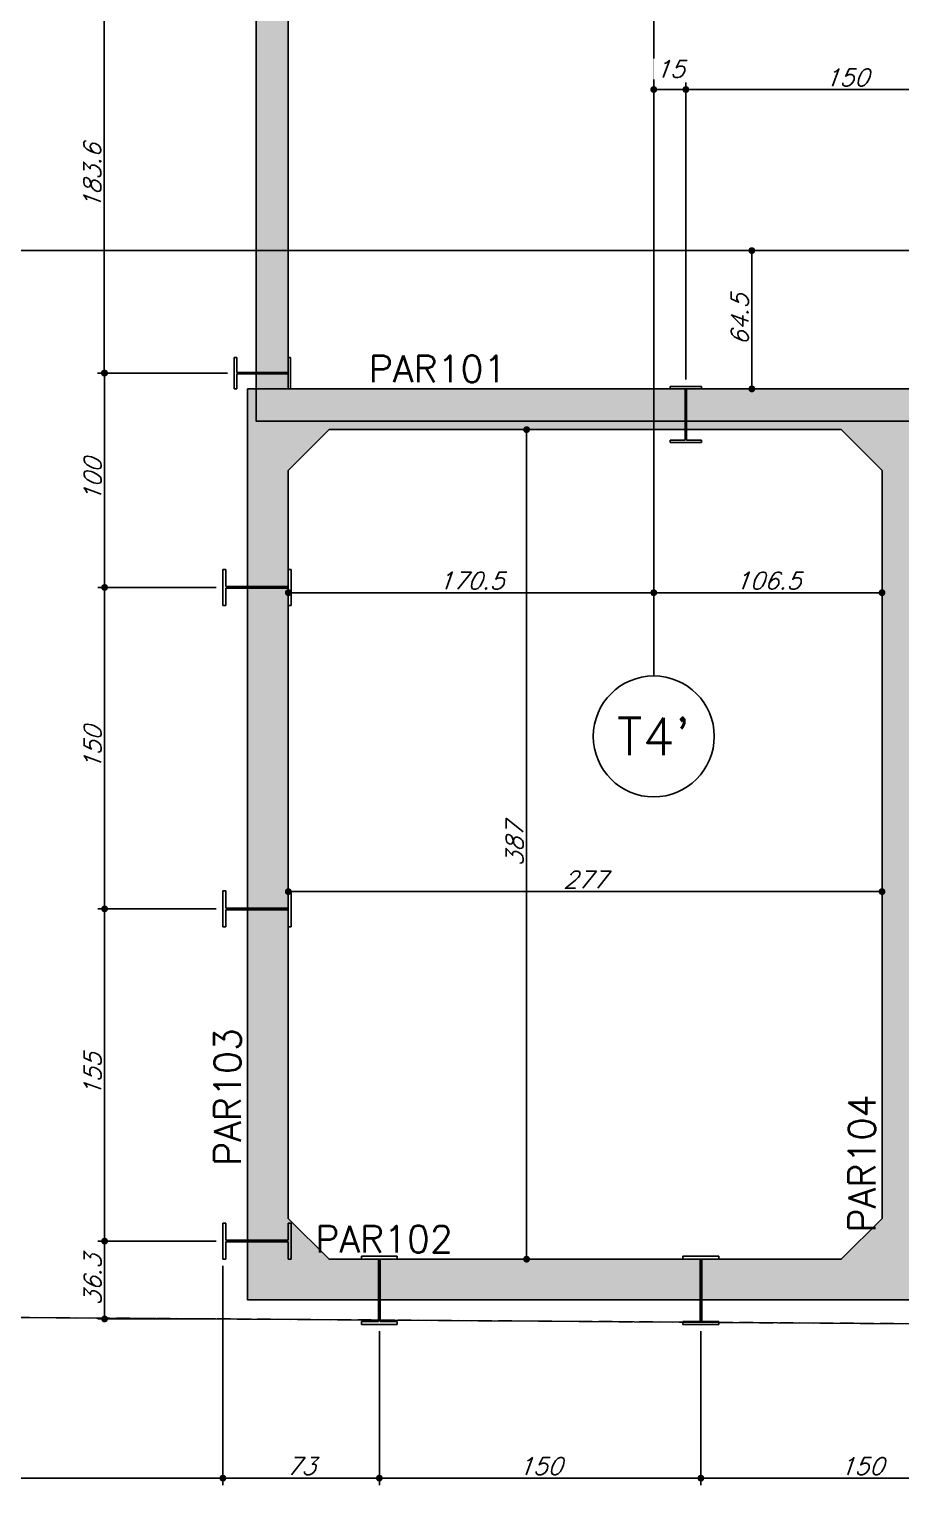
# Model space of a CAD drawing. Header units: millimetres. Extents: x -4281 to 5364, y -2128 to 2372.
# Drawn here: x 640 to 1046, y -1462 to -782 of the extents above; entities that cross this region are included whole.
import ezdxf
from ezdxf.enums import TextEntityAlignment as Align

# ---------------------------------------------------------------- set-up
doc = ezdxf.new("R2010")
doc.units = ezdxf.units.MM
doc.header["$LTSCALE"] = 50
for name, pattern in [('CONTINUO', [0, 0]), ('DASHED', [0.75, 0.5, -0.25]), ('EIXO', [6.8, 6, -0.4, 0, -0.4])]:
    doc.linetypes.add(name, pattern=pattern)
doc.layers.add('A-DETL-MBND', color=5, linetype='Continuous', lineweight=9)
for name, color, linetype in [('F-COTAS', 106, 'Continuous'), ('F-COTAS_PM', 106, 'Continuous'), ('F-DIVISA', 6, 'Continuous'), ('F-EIXO', 12, 'EIXO'), ('F-PILARES-HACH', 174, 'Continuous'), ('F-PM_EST', 1, 'Continuous'), ('F-SOLIDO-EST', 252, 'Continuous'), ('F-SOLIDO-VIGAS', 252, 'Continuous'), ('F-TEXTO', 6, 'Continuous'), ('F-VIGAS', 3, 'Continuous'), ('F-VIGAS-NOME', 4, 'Continuous'), ('TG', 7, 'CONTINUO')]:
    doc.layers.add(name, color=color, linetype=linetype)
doc.styles.add('CP-TEXT-INCL', font='romans.shx', dxfattribs={"oblique": 20})
doc.styles.add('ROMANS', font='romans.shx')
doc.dimstyles.new('CP-COTAS-50', dxfattribs={"dimscale": 0.64, "dimtxt": 12.5, "dimasz": 5, "dimexe": 5, "dimexo": 5, "dimgap": 2.5, "dimtad": 1, "dimdec": 1, "dimdsep": 46, "dimtxsty": 'CP-TEXT-INCL', "dimblk1": 'DOT', "dimblk2": 'DOT', "dimsah": 1, "dimcen": 9, "dimclrd": 256, "dimclre": 256, "dimclrt": 256, "dimadec": 0, "dimazin": 0, "dimtfac": 1, "dimtdec": 1, "dimtmove": 2, "dimatfit": 3, "dimldrblk": 'DOT', "dimfxl": 0, "dimtolj": 1, "dimarcsym": 0})

# ---------------------------------------------------------------- blocks, each defined once
blk = doc.blocks.new('*U5')
at = {"layer": 'F-EIXO'}
blk.add_line((0, 0), (7197, 0), dxfattribs=at)
at = {"layer": 'F-TEXTO', "style": 'ROMANS'}
blk.add_attdef('EIXO', text='', height=17.5, dxfattribs=at).set_placement((-28.2072, 0), align=Align.MIDDLE_CENTER)
blk = doc.blocks.new('*U10')
at = {"layer": 'F-EIXO'}
blk.add_line((0, 0), (0, -2925), dxfattribs=at)
at = {"layer": 'F-TEXTO', "style": 'ROMANS'}
blk.add_attdef('EIXO', text='', height=17.5, rotation=360, dxfattribs=at).set_placement((0, 28.2072), align=Align.MIDDLE_CENTER)
blk = doc.blocks.new('A$C738E28E5')
at = {"layer": 'F-SOLIDO-EST'}
h = blk.add_hatch(color=256, dxfattribs=at)
h.dxf.hatch_style = 1
h.paths.add_polyline_path([(1781.58, -934.5), (3264.5, -934.5), (3264.5, -275.5), (3249.5, -275.5), (3249.5, -919.5), (1780.63, -919.5), (1544.38, -949.5), (760.5, -949.5), (760.5, -479.5), (645.5, -479.5), (645.5, -498.5), (745.5, -498.5), (745.5, -964.5), (1545.33, -964.5)])
blk = doc.blocks.new('A$C3CB31523')
at = {"layer": 'F-VIGAS'}
for points in [[(645.5, 4501.5), (745.5, 4501.5), (745.5, 4035.5), (1545.33, 4035.5), (1781.58, 4065.5), (3264.5, 4065.5), (3264.5, 4724.5)], [(3249.5, 4724.5), (3249.5, 4080.5), (1780.63, 4080.5), (1544.38, 4050.5), (760.5, 4050.5), (760.5, 4520.5), (645.5, 4520.5)]]:
    blk.add_lwpolyline(points, dxfattribs=at)
at = {"layer": 'F-SOLIDO-EST'}
blk.add_blockref('A$C738E28E5', (0, 5000), dxfattribs=at)
blk = doc.blocks.new('A$C2BEE19DA')
at = {"layer": 'F-SOLIDO-VIGAS', "linetype": 'Continuous'}
h = blk.add_hatch(color=256, dxfattribs=at)
h.dxf.hatch_style = 1
h.paths.add_polyline_path([(1246, -1336.5), (1227, -1355.5), (1075.5, -1355.5), (1056.5, -1336.5), (1056.5, -987.5), (1075.5, -968.5), (1227, -968.5), (1246, -987.5), (1246, -1374.5), (1265, -1374.5), (1265, -949.5), (1246, -949.5), (1056.5, -949.5), (1037.5, -949.5), (760.5, -949.5), (741.5, -949.5), (741.5, -1374.5), (760.5, -1374.5), (760.5, -987.5), (779.5, -968.5), (1018.5, -968.5), (1037.5, -987.5), (1037.5, -1336.5), (1018.5, -1355.5), (779.5, -1355.5), (760.5, -1336.5), (760.5, -1374.5), (1047, -1374.5), (1246, -1374.5)])
at = {"layer": 'F-VIGAS'}
for points in [[(1037.5, -949.5), (741.5, -949.5), (741.5, -1374.5), (1047, -1374.5)], [(1047, -949.5), (785.5, -949.5)], [(1056.5, -949.5), (1037.5, -949.5)], [(1225, -949.5), (1047, -949.5)], [(1047, -1374.5), (1265, -1374.5), (1265, -949.5), (1056.5, -949.5)], [(741.5, -968.5), (741.5, -1324.5)], [(785.5, -968.5), (1018.5, -968.5)], [(1075.5, -968.5), (1225, -968.5)], [(1265, -1324.5), (1265, -968.5)], [(760.5, -1324.5), (760.5, -987.5)], [(1037.5, -987.5), (1037.5, -1336.5)], [(1056.5, -1336.5), (1056.5, -987.5)], [(1018.5, -1355.5), (779.5, -1355.5)], [(1227, -1355.5), (1075.5, -1355.5)], [(760.5, -1374.5), (1047, -1374.5)], [(1047, -1374.5), (1246, -1374.5)]]:
    blk.add_lwpolyline(points, dxfattribs=at)
for points in [[(760.5, -1336.5), (760.5, -987.5), (779.5, -968.5), (1018.5, -968.5), (1037.5, -987.5), (1037.5, -1336.5), (1018.5, -1355.5), (779.5, -1355.5)], [(1246, -1336.5), (1227, -1355.5), (1075.5, -1355.5), (1056.5, -1336.5), (1056.5, -987.5), (1075.5, -968.5), (1227, -968.5), (1246, -987.5)]]:
    blk.add_lwpolyline(points, close=True, dxfattribs=at)
at = {"layer": 'F-VIGAS-NOME', "linetype": 'Continuous', "style": 'ROMANS'}
for s, p in [('PAR101', (798, -946.375)), ('PAR102', (773, -1352.375))]:
    blk.add_text(s, height=12.5, dxfattribs=at).set_placement(p)
for s, p in [('PAR103', (738.375, -1312)), ('PAR105', (1242.875, -1312)), ('PAR104', (1034.375, -1343))]:
    blk.add_text(s, height=12.5, rotation=90, dxfattribs=at).set_placement(p)
blk = doc.blocks.new('_DOT')
at = {"color": 0, "linetype": 'ByBlock'}
blk.add_line((-0.5, 0), (-1, 0), dxfattribs=at)
at = {"color": 0, "linetype": 'ByBlock', "const_width": 0.5}
blk.add_lwpolyline([(-0.25, 0, 1), (0.25, 0, 1)], format="xyb", close=True, dxfattribs=at)
blk = doc.blocks.new('*D250')
at = {"layer": 'DEFPOINTS', "color": 0, "transparency": 16777216}
for p in [(0, -885), (3166.94, -885), (3175.19, -919.5)]:
    blk.add_point(p, dxfattribs=at)
at = {"layer": 'F-COTAS', "lineweight": -2, "transparency": 16777216}
for p, q in [((3.2, -885), (3170.14, -885)), ((3166.94, -916.3), (3166.94, -888.2)), ((3171.99, -919.5), (3163.74, -919.5))]:
    blk.add_line(p, q, dxfattribs=at)
at = {"layer": 'F-COTAS', "lineweight": -2, "transparency": 16777216, "xscale": 3.2, "yscale": 3.2, "zscale": 3.2}
for p, rotation in [((3166.94, -885), 90), ((3166.94, -919.5), 270)]:
    blk.add_blockref('_DOT', p, dxfattribs=dict(at, rotation=rotation))
at = {"layer": 'F-COTAS', "transparency": 16777216, "insert": (3161.34, -902.25), "char_height": 8, "attachment_point": 5, "rotation": 90, "style": 'CP-TEXT-INCL'}
blk.add_mtext('\\A1;34.5', dxfattribs=at)
blk = doc.blocks.new('*D252')
at = {"layer": 'DEFPOINTS', "color": 0, "transparency": 16777216}
for p in [(0, -885), (1528.06, -885), (1544.38, -949.5)]:
    blk.add_point(p, dxfattribs=at)
at = {"layer": 'F-COTAS', "lineweight": -2, "transparency": 16777216}
for p, q in [((3.2, -885), (1531.26, -885)), ((1528.06, -946.3), (1528.06, -888.2)), ((1541.18, -949.5), (1524.86, -949.5))]:
    blk.add_line(p, q, dxfattribs=at)
at = {"layer": 'F-COTAS', "lineweight": -2, "transparency": 16777216, "xscale": 3.2, "yscale": 3.2, "zscale": 3.2}
for p, rotation in [((1528.06, -885), 90), ((1528.06, -949.5), 270)]:
    blk.add_blockref('_DOT', p, dxfattribs=dict(at, rotation=rotation))
at = {"layer": 'F-COTAS', "transparency": 16777216, "insert": (1522.46, -917.25), "char_height": 8, "attachment_point": 5, "rotation": 90, "style": 'CP-TEXT-INCL'}
blk.add_mtext('\\A1;64.5', dxfattribs=at)
blk = doc.blocks.new('*D255')
at = {"layer": 'DEFPOINTS', "color": 0, "transparency": 16777216}
for p in [(977.34, -885), (976.75, -949.5), (977.34, -949.5)]:
    blk.add_point(p, dxfattribs=at)
at = {"layer": 'F-COTAS', "lineweight": -2, "transparency": 16777216}
for p, q in [((974.14, -885), (973.55, -885)), ((976.75, -888.2), (976.75, -946.3)), ((974.14, -949.5), (973.55, -949.5))]:
    blk.add_line(p, q, dxfattribs=at)
at = {"layer": 'F-COTAS', "lineweight": -2, "transparency": 16777216, "xscale": 3.2, "yscale": 3.2, "zscale": 3.2}
for p, rotation in [((976.75, -885), 90), ((976.75, -949.5), 270)]:
    blk.add_blockref('_DOT', p, dxfattribs=dict(at, rotation=rotation))
at = {"layer": 'F-COTAS', "transparency": 16777216, "insert": (971.15, -917.25), "char_height": 8, "attachment_point": 5, "rotation": 90, "style": 'CP-TEXT-INCL'}
blk.add_mtext('\\A1;64.5', dxfattribs=at)
blk = doc.blocks.new('*D278')
at = {"layer": 'DEFPOINTS', "color": 0, "transparency": 16777216}
for p in [(760.5, -1044.58), (760.5, -1083.64), (931, -1083.64)]:
    blk.add_point(p, dxfattribs=at)
at = {"layer": 'F-COTAS', "lineweight": -2, "transparency": 16777216}
for p, q in [((760.5, -1080.44), (760.5, -1041.38)), ((927.8, -1044.58), (763.7, -1044.58)), ((931, -1080.44), (931, -1041.38))]:
    blk.add_line(p, q, dxfattribs=at)
at = {"layer": 'F-COTAS', "lineweight": -2, "transparency": 16777216, "xscale": 3.2, "yscale": 3.2, "zscale": 3.2, "rotation": 180}
blk.add_blockref('_DOT', (760.5, -1044.58), dxfattribs=at)
at = {"layer": 'F-COTAS', "lineweight": -2, "transparency": 16777216, "xscale": 3.2, "yscale": 3.2, "zscale": 3.2}
blk.add_blockref('_DOT', (931, -1044.58), dxfattribs=at)
at = {"layer": 'F-COTAS', "transparency": 16777216, "insert": (845.75, -1038.98), "char_height": 8, "attachment_point": 5, "style": 'CP-TEXT-INCL'}
blk.add_mtext('\\A1;170.5', dxfattribs=at)
blk = doc.blocks.new('*D279')
at = {"layer": 'DEFPOINTS', "color": 0, "transparency": 16777216}
for p in [(1037.5, -1044.58), (931, -1079.64), (1037.5, -1079.64)]:
    blk.add_point(p, dxfattribs=at)
at = {"layer": 'F-COTAS', "lineweight": -2, "transparency": 16777216}
for p, q in [((931, -1076.44), (931, -1041.38)), ((934.2, -1044.58), (1034.3, -1044.58)), ((1037.5, -1076.44), (1037.5, -1041.38))]:
    blk.add_line(p, q, dxfattribs=at)
at = {"layer": 'F-COTAS', "lineweight": -2, "transparency": 16777216, "xscale": 3.2, "yscale": 3.2, "zscale": 3.2, "rotation": 180}
blk.add_blockref('_DOT', (931, -1044.58), dxfattribs=at)
at = {"layer": 'F-COTAS', "lineweight": -2, "transparency": 16777216, "xscale": 3.2, "yscale": 3.2, "zscale": 3.2}
blk.add_blockref('_DOT', (1037.5, -1044.58), dxfattribs=at)
at = {"layer": 'F-COTAS', "transparency": 16777216, "insert": (984.25, -1038.98), "char_height": 8, "attachment_point": 5, "style": 'CP-TEXT-INCL'}
blk.add_mtext('\\A1;106.5', dxfattribs=at)
blk = doc.blocks.new('*D282')
at = {"layer": 'DEFPOINTS', "color": 0, "transparency": 16777216}
for p in [(871.68, -968.5), (943.55, -968.5), (939.55, -1355.5)]:
    blk.add_point(p, dxfattribs=at)
at = {"layer": 'F-COTAS', "lineweight": -2, "transparency": 16777216}
for p, q in [((940.35, -968.5), (868.48, -968.5)), ((871.68, -1352.3), (871.68, -971.7)), ((936.35, -1355.5), (868.48, -1355.5))]:
    blk.add_line(p, q, dxfattribs=at)
at = {"layer": 'F-COTAS', "lineweight": -2, "transparency": 16777216, "xscale": 3.2, "yscale": 3.2, "zscale": 3.2}
for p, rotation in [((871.68, -968.5), 90), ((871.68, -1355.5), 270)]:
    blk.add_blockref('_DOT', p, dxfattribs=dict(at, rotation=rotation))
at = {"layer": 'F-COTAS', "transparency": 16777216, "insert": (866.08, -1162), "char_height": 8, "attachment_point": 5, "rotation": 90, "style": 'CP-TEXT-INCL'}
blk.add_mtext('\\A1;387', dxfattribs=at)
blk = doc.blocks.new('*D283')
at = {"layer": 'DEFPOINTS', "color": 0, "transparency": 16777216}
for p in [(760.5, -1156), (1037.5, -1156), (1037.5, -1184.03)]:
    blk.add_point(p, dxfattribs=at)
at = {"layer": 'F-COTAS', "lineweight": -2, "transparency": 16777216}
for p, q in [((760.5, -1159.2), (760.5, -1187.23)), ((1037.5, -1159.2), (1037.5, -1187.23)), ((763.7, -1184.03), (1034.3, -1184.03))]:
    blk.add_line(p, q, dxfattribs=at)
at = {"layer": 'F-COTAS', "lineweight": -2, "transparency": 16777216, "xscale": 3.2, "yscale": 3.2, "zscale": 3.2, "rotation": 180}
blk.add_blockref('_DOT', (760.5, -1184.03), dxfattribs=at)
at = {"layer": 'F-COTAS', "lineweight": -2, "transparency": 16777216, "xscale": 3.2, "yscale": 3.2, "zscale": 3.2}
blk.add_blockref('_DOT', (1037.5, -1184.03), dxfattribs=at)
at = {"layer": 'F-COTAS', "transparency": 16777216, "insert": (899, -1178.43), "char_height": 8, "attachment_point": 5, "style": 'CP-TEXT-INCL'}
blk.add_mtext('\\A1;277', dxfattribs=at)
blk = doc.blocks.new('Pilares W Gerdau - W310X52-689467-Térreo')
at = {"layer": 'F-PM_EST'}
for p, q in [((-8.35, 14.58), (-8.35, 15.9)), ((-8.35, 15.9), (8.35, 15.9)), ((-8.35, 15.9), (8.35, 15.9)), ((-8.35, 14.58), (-8.35, 15.9)), ((-0.381, 14.58), (-8.35, 14.58)), ((-0.381, 14.58), (-8.35, 14.58)), ((-0.381, -14.58), (-0.381, 14.58)), ((-0.381, -14.58), (-0.381, 14.58)), ((8.35, 14.58), (0.381, 14.58)), ((0.381, 14.58), (0.381, -14.58)), ((0.381, 14.58), (0.381, -14.58)), ((8.35, 14.58), (0.381, 14.58)), ((8.35, 15.9), (8.35, 14.58)), ((8.35, 15.9), (8.35, 14.58)), ((-8.35, -15.9), (-8.35, -14.58)), ((-8.35, -14.58), (-0.381, -14.58)), ((-8.35, -14.58), (-0.381, -14.58)), ((-8.35, -15.9), (-8.35, -14.58)), ((8.35, -15.9), (-8.35, -15.9)), ((8.35, -15.9), (-8.35, -15.9)), ((0.381, -14.58), (8.35, -14.58)), ((0.381, -14.58), (8.35, -14.58)), ((8.35, -14.58), (8.35, -15.9)), ((8.35, -14.58), (8.35, -15.9))]:
    blk.add_line(p, q, dxfattribs=at)
blk = doc.blocks.new('Pilares W Gerdau - W250X38_5-1576010-Térreo')
at = {"layer": 'F-PM_EST'}
for p, q in [((-7.35, 11.98), (-7.35, 13.1)), ((-7.35, 13.1), (7.35, 13.1)), ((-7.35, 13.1), (7.35, 13.1)), ((-7.35, 11.98), (-7.35, 13.1)), ((-0.33, 11.98), (-7.35, 11.98)), ((-0.33, 11.98), (-7.35, 11.98)), ((-0.33, -11.98), (-0.33, 11.98)), ((-0.33, -11.98), (-0.33, 11.98)), ((7.35, 11.98), (0.33, 11.98)), ((0.33, 11.98), (0.33, -11.98)), ((0.33, 11.98), (0.33, -11.98)), ((7.35, 11.98), (0.33, 11.98)), ((7.35, 13.1), (7.35, 11.98)), ((7.35, 13.1), (7.35, 11.98)), ((-7.35, -13.1), (-7.35, -11.98)), ((-7.35, -11.98), (-0.33, -11.98)), ((-7.35, -11.98), (-0.33, -11.98)), ((-7.35, -13.1), (-7.35, -11.98)), ((7.35, -13.1), (-7.35, -13.1)), ((7.35, -13.1), (-7.35, -13.1)), ((0.33, -11.98), (7.35, -11.98)), ((0.33, -11.98), (7.35, -11.98)), ((7.35, -11.98), (7.35, -13.1)), ((7.35, -11.98), (7.35, -13.1))]:
    blk.add_line(p, q, dxfattribs=at)
blk = doc.blocks.new('Pilares W Gerdau - W250X38_5-1257443-Térreo')
at = {"layer": 'F-PM_EST'}
for p, q in [((-7.35, 11.98), (-7.35, 13.1)), ((-7.35, 13.1), (7.35, 13.1)), ((-7.35, 13.1), (7.35, 13.1)), ((-7.35, 11.98), (-7.35, 13.1)), ((-0.33, 11.98), (-7.35, 11.98)), ((-0.33, 11.98), (-7.35, 11.98)), ((-0.33, -11.98), (-0.33, 11.98)), ((-0.33, -11.98), (-0.33, 11.98)), ((7.35, 11.98), (0.33, 11.98)), ((0.33, 11.98), (0.33, -11.98)), ((0.33, 11.98), (0.33, -11.98)), ((7.35, 11.98), (0.33, 11.98)), ((7.35, 13.1), (7.35, 11.98)), ((7.35, 13.1), (7.35, 11.98)), ((-7.35, -13.1), (-7.35, -11.98)), ((-7.35, -11.98), (-0.33, -11.98)), ((-7.35, -11.98), (-0.33, -11.98)), ((-7.35, -13.1), (-7.35, -11.98)), ((7.35, -13.1), (-7.35, -13.1)), ((7.35, -13.1), (-7.35, -13.1)), ((0.33, -11.98), (7.35, -11.98)), ((0.33, -11.98), (7.35, -11.98)), ((7.35, -11.98), (7.35, -13.1)), ((7.35, -11.98), (7.35, -13.1))]:
    blk.add_line(p, q, dxfattribs=at)
blk = doc.blocks.new('*D382')
at = {"layer": 'DEFPOINTS', "color": 0, "transparency": 16777216}
for p in [(729.98, -1192.08), (674.81, -1347.08), (729.98, -1347.08)]:
    blk.add_point(p, dxfattribs=at)
at = {"layer": 'F-COTAS_PM', "lineweight": -2, "transparency": 16777216}
for p, q in [((726.78, -1192.08), (671.61, -1192.08)), ((674.81, -1195.28), (674.81, -1343.88)), ((726.78, -1347.08), (671.61, -1347.08))]:
    blk.add_line(p, q, dxfattribs=at)
at = {"layer": 'F-COTAS_PM', "lineweight": -2, "transparency": 16777216, "xscale": 3.2, "yscale": 3.2, "zscale": 3.2}
for p, rotation in [((674.81, -1192.08), 90), ((674.81, -1347.08), 270)]:
    blk.add_blockref('_DOT', p, dxfattribs=dict(at, rotation=rotation))
at = {"layer": 'F-COTAS_PM', "transparency": 16777216, "insert": (669.21, -1269.58), "char_height": 8, "attachment_point": 5, "rotation": 90, "style": 'CP-TEXT-INCL'}
blk.add_mtext('\\A1;155', dxfattribs=at)
blk = doc.blocks.new('*D383')
at = {"layer": 'DEFPOINTS', "color": 0, "transparency": 16777216}
for p in [(729.98, -1042.13), (674.81, -1192.08), (729.98, -1192.08)]:
    blk.add_point(p, dxfattribs=at)
at = {"layer": 'F-COTAS_PM', "lineweight": -2, "transparency": 16777216}
for p, q in [((726.78, -1042.13), (671.61, -1042.13)), ((674.81, -1045.33), (674.81, -1188.88)), ((726.78, -1192.08), (671.61, -1192.08))]:
    blk.add_line(p, q, dxfattribs=at)
at = {"layer": 'F-COTAS_PM', "lineweight": -2, "transparency": 16777216, "xscale": 3.2, "yscale": 3.2, "zscale": 3.2}
for p, rotation in [((674.81, -1042.13), 90), ((674.81, -1192.08), 270)]:
    blk.add_blockref('_DOT', p, dxfattribs=dict(at, rotation=rotation))
at = {"layer": 'F-COTAS_PM', "transparency": 16777216, "insert": (669.21, -1117.11), "char_height": 8, "attachment_point": 5, "rotation": 90, "style": 'CP-TEXT-INCL'}
blk.add_mtext('\\A1;150', dxfattribs=at)
blk = doc.blocks.new('*D384')
at = {"layer": 'DEFPOINTS', "color": 0, "transparency": 16777216}
for p in [(735.32, -942.13), (674.81, -1042.13), (729.98, -1042.13)]:
    blk.add_point(p, dxfattribs=at)
at = {"layer": 'F-COTAS_PM', "lineweight": -2, "transparency": 16777216}
for p, q in [((732.12, -942.13), (671.61, -942.13)), ((674.81, -945.33), (674.81, -1038.93)), ((726.78, -1042.13), (671.61, -1042.13))]:
    blk.add_line(p, q, dxfattribs=at)
at = {"layer": 'F-COTAS_PM', "lineweight": -2, "transparency": 16777216, "xscale": 3.2, "yscale": 3.2, "zscale": 3.2}
for p, rotation in [((674.81, -942.13), 90), ((674.81, -1042.13), 270)]:
    blk.add_blockref('_DOT', p, dxfattribs=dict(at, rotation=rotation))
at = {"layer": 'F-COTAS_PM', "transparency": 16777216, "insert": (669.21, -992.13), "char_height": 8, "attachment_point": 5, "rotation": 90, "style": 'CP-TEXT-INCL'}
blk.add_mtext('\\A1;100', dxfattribs=at)
blk = doc.blocks.new('*D385')
at = {"layer": 'DEFPOINTS', "color": 0, "transparency": 16777216}
for p in [(735.39, -758.57), (674.66, -942.13), (735.32, -942.13)]:
    blk.add_point(p, dxfattribs=at)
at = {"layer": 'F-COTAS_PM', "lineweight": -2, "transparency": 16777216}
for p, q in [((732.19, -758.57), (671.46, -758.57)), ((674.66, -761.77), (674.66, -938.93)), ((732.12, -942.13), (671.46, -942.13))]:
    blk.add_line(p, q, dxfattribs=at)
at = {"layer": 'F-COTAS_PM', "lineweight": -2, "transparency": 16777216, "xscale": 3.2, "yscale": 3.2, "zscale": 3.2}
for p, rotation in [((674.66, -758.57), 90), ((674.66, -942.13), 270)]:
    blk.add_blockref('_DOT', p, dxfattribs=dict(at, rotation=rotation))
at = {"layer": 'F-COTAS_PM', "transparency": 16777216, "insert": (669.06, -850.35), "char_height": 8, "attachment_point": 5, "rotation": 90, "style": 'CP-TEXT-INCL'}
blk.add_mtext('\\A1;183.6', dxfattribs=at)
blk = doc.blocks.new('*D396')
at = {"layer": 'DEFPOINTS', "color": 0, "transparency": 16777216}
for p in [(802.97, -1385.91), (952.97, -1385.91), (952.97, -1457.66)]:
    blk.add_point(p, dxfattribs=at)
at = {"layer": 'F-COTAS_PM', "lineweight": -2, "transparency": 16777216}
for p, q in [((802.97, -1389.11), (802.97, -1460.86)), ((952.97, -1389.11), (952.97, -1460.86)), ((806.17, -1457.66), (949.77, -1457.66))]:
    blk.add_line(p, q, dxfattribs=at)
at = {"layer": 'F-COTAS_PM', "lineweight": -2, "transparency": 16777216, "xscale": 3.2, "yscale": 3.2, "zscale": 3.2, "rotation": 180}
blk.add_blockref('_DOT', (802.97, -1457.66), dxfattribs=at)
at = {"layer": 'F-COTAS_PM', "lineweight": -2, "transparency": 16777216, "xscale": 3.2, "yscale": 3.2, "zscale": 3.2}
blk.add_blockref('_DOT', (952.97, -1457.66), dxfattribs=at)
at = {"layer": 'F-COTAS_PM', "transparency": 16777216, "insert": (877.97, -1452.06), "char_height": 8, "attachment_point": 5, "style": 'CP-TEXT-INCL'}
blk.add_mtext('\\A1;150', dxfattribs=at)
blk = doc.blocks.new('*D397')
at = {"layer": 'DEFPOINTS', "color": 0, "transparency": 16777216}
for p in [(952.97, -1385.91), (1102.97, -1385.91), (1102.97, -1457.66)]:
    blk.add_point(p, dxfattribs=at)
at = {"layer": 'F-COTAS_PM', "lineweight": -2, "transparency": 16777216}
for p, q in [((952.97, -1389.11), (952.97, -1460.86)), ((1102.97, -1389.11), (1102.97, -1460.86)), ((956.17, -1457.66), (1099.77, -1457.66))]:
    blk.add_line(p, q, dxfattribs=at)
at = {"layer": 'F-COTAS_PM', "lineweight": -2, "transparency": 16777216, "xscale": 3.2, "yscale": 3.2, "zscale": 3.2, "rotation": 180}
blk.add_blockref('_DOT', (952.97, -1457.66), dxfattribs=at)
at = {"layer": 'F-COTAS_PM', "lineweight": -2, "transparency": 16777216, "xscale": 3.2, "yscale": 3.2, "zscale": 3.2}
blk.add_blockref('_DOT', (1102.97, -1457.66), dxfattribs=at)
at = {"layer": 'F-COTAS_PM', "transparency": 16777216, "insert": (1027.97, -1452.06), "char_height": 8, "attachment_point": 5, "style": 'CP-TEXT-INCL'}
blk.add_mtext('\\A1;150', dxfattribs=at)
blk = doc.blocks.new('*D401')
at = {"layer": 'DEFPOINTS', "color": 0, "transparency": 16777216}
for p in [(1095.97, -809.83), (945.97, -948.31), (1095.97, -948.31)]:
    blk.add_point(p, dxfattribs=at)
at = {"layer": 'F-COTAS_PM', "lineweight": -2, "transparency": 16777216}
for p, q in [((945.97, -945.11), (945.97, -806.63)), ((1095.97, -945.11), (1095.97, -806.63)), ((949.17, -809.83), (1092.77, -809.83))]:
    blk.add_line(p, q, dxfattribs=at)
at = {"layer": 'F-COTAS_PM', "lineweight": -2, "transparency": 16777216, "xscale": 3.2, "yscale": 3.2, "zscale": 3.2, "rotation": 180}
blk.add_blockref('_DOT', (945.97, -809.83), dxfattribs=at)
at = {"layer": 'F-COTAS_PM', "lineweight": -2, "transparency": 16777216, "xscale": 3.2, "yscale": 3.2, "zscale": 3.2}
blk.add_blockref('_DOT', (1095.97, -809.83), dxfattribs=at)
at = {"layer": 'F-COTAS_PM', "transparency": 16777216, "insert": (1020.97, -804.23), "char_height": 8, "attachment_point": 5, "style": 'CP-TEXT-INCL'}
blk.add_mtext('\\A1;150', dxfattribs=at)
blk = doc.blocks.new('*D330')
at = {"layer": 'DEFPOINTS', "color": 0, "transparency": 16777216}
for p in [(729.98, -1355.43), (802.97, -1385.91), (802.97, -1457.66)]:
    blk.add_point(p, dxfattribs=at)
at = {"layer": 'F-COTAS_PM', "lineweight": -2, "transparency": 16777216}
for p, q in [((729.98, -1358.63), (729.98, -1460.86)), ((802.97, -1389.11), (802.97, -1460.86)), ((733.18, -1457.66), (799.77, -1457.66))]:
    blk.add_line(p, q, dxfattribs=at)
at = {"layer": 'F-COTAS_PM', "lineweight": -2, "transparency": 16777216, "xscale": 3.2, "yscale": 3.2, "zscale": 3.2, "rotation": 180}
blk.add_blockref('_DOT', (729.98, -1457.66), dxfattribs=at)
at = {"layer": 'F-COTAS_PM', "lineweight": -2, "transparency": 16777216, "xscale": 3.2, "yscale": 3.2, "zscale": 3.2}
blk.add_blockref('_DOT', (802.97, -1457.66), dxfattribs=at)
at = {"layer": 'F-COTAS_PM', "transparency": 16777216, "insert": (766.47, -1452.06), "char_height": 8, "attachment_point": 5, "style": 'CP-TEXT-INCL'}
blk.add_mtext('\\A1;73', dxfattribs=at)
blk = doc.blocks.new('zw$25E5')
at = {"layer": 'TG', "color": 2, "linetype": 'CONTINUO'}
blk.add_polyline3d([(7902.88, 70.62, 0), (114.49, 124.78, 0)], dxfattribs=at)
blk = doc.blocks.new('*D508')
at = {"layer": 'DEFPOINTS', "color": 0, "transparency": 16777216}
for p in [(729.98, -1347.08), (674.81, -1383.38), (729.72, -1383.38)]:
    blk.add_point(p, dxfattribs=at)
at = {"layer": 'F-COTAS', "lineweight": -2, "transparency": 16777216}
for p, q in [((726.78, -1347.08), (671.61, -1347.08)), ((674.81, -1350.28), (674.81, -1380.18)), ((726.52, -1383.38), (671.61, -1383.38))]:
    blk.add_line(p, q, dxfattribs=at)
at = {"layer": 'F-COTAS', "lineweight": -2, "transparency": 16777216, "xscale": 3.2, "yscale": 3.2, "zscale": 3.2}
for p, rotation in [((674.81, -1347.08), 90), ((674.81, -1383.38), 270)]:
    blk.add_blockref('_DOT', p, dxfattribs=dict(at, rotation=rotation))
at = {"layer": 'F-COTAS', "transparency": 16777216, "insert": (669.21, -1365.23), "char_height": 8, "attachment_point": 5, "rotation": 90, "style": 'CP-TEXT-INCL', "bg_fill": 3, "box_fill_scale": 1.1, "bg_fill_color": 256, "bg_fill_true_color": 13158600, "bg_fill_transparency": 0}
blk.add_mtext('\\A1;36.3', dxfattribs=at)
blk = doc.blocks.new('*D510')
at = {"layer": 'DEFPOINTS', "color": 0, "transparency": 16777216}
for p in [(931, -809.83), (931, -885), (945.97, -885)]:
    blk.add_point(p, dxfattribs=at)
at = {"layer": 'F-COTAS', "lineweight": -2, "transparency": 16777216}
for p, q in [((931, -881.8), (931, -806.63)), ((945.97, -881.8), (945.97, -806.63)), ((942.77, -809.83), (934.2, -809.83))]:
    blk.add_line(p, q, dxfattribs=at)
at = {"layer": 'F-COTAS', "transparency": 16777216, "insert": (938.48, -800.23), "char_height": 8, "attachment_point": 5, "style": 'CP-TEXT-INCL', "bg_fill": 3, "box_fill_scale": 1.1, "bg_fill_color": 256, "bg_fill_true_color": 13158600, "bg_fill_transparency": 0}
blk.add_mtext('\\A1;15', dxfattribs=at)
at = {"layer": 'F-COTAS', "lineweight": -2, "transparency": 16777216, "xscale": 3.2, "yscale": 3.2, "zscale": 3.2, "rotation": 180}
blk.add_blockref('_DOT', (931, -809.83), dxfattribs=at)
at = {"layer": 'F-COTAS', "lineweight": -2, "transparency": 16777216, "xscale": 3.2, "yscale": 3.2, "zscale": 3.2}
blk.add_blockref('_DOT', (945.97, -809.83), dxfattribs=at)
blk = doc.blocks.new('*D527')
at = {"layer": 'DEFPOINTS', "color": 0, "transparency": 16777216}
for p in [(-709.5, -1373.37), (1565.5, -1389.19), (-709.5, -1507.1)]:
    blk.add_point(p, dxfattribs=at)
at = {"layer": 'F-COTAS', "lineweight": -2, "transparency": 16777216}
for p, q in [((-709.5, -1376.57), (-709.5, -1510.3)), ((1565.5, -1392.39), (1565.5, -1510.3)), ((1562.3, -1507.1), (-706.3, -1507.1))]:
    blk.add_line(p, q, dxfattribs=at)
at = {"layer": 'F-COTAS', "lineweight": -2, "transparency": 16777216, "xscale": 3.2, "yscale": 3.2, "zscale": 3.2, "rotation": 180}
blk.add_blockref('_DOT', (-709.5, -1507.1), dxfattribs=at)
at = {"layer": 'F-COTAS', "lineweight": -2, "transparency": 16777216, "xscale": 3.2, "yscale": 3.2, "zscale": 3.2}
blk.add_blockref('_DOT', (1565.5, -1507.1), dxfattribs=at)
at = {"layer": 'F-COTAS', "transparency": 16777216, "insert": (428, -1501.5), "char_height": 8, "attachment_point": 5, "style": 'CP-TEXT-INCL', "bg_fill": 3, "box_fill_scale": 1.1, "bg_fill_color": 256, "bg_fill_true_color": 13158600, "bg_fill_transparency": 0}
blk.add_mtext('\\A1;2275', dxfattribs=at)
blk = doc.blocks.new('*D530')
at = {"layer": 'DEFPOINTS', "color": 0, "transparency": 16777216}
for p in [(-709.5, -1359.43), (729.98, -1359.43), (-709.5, -1457.66)]:
    blk.add_point(p, dxfattribs=at)
at = {"layer": 'F-COTAS', "lineweight": -2, "transparency": 16777216}
for p, q in [((-709.5, -1362.63), (-709.5, -1460.86)), ((729.98, -1362.63), (729.98, -1460.86)), ((726.78, -1457.66), (-706.3, -1457.66))]:
    blk.add_line(p, q, dxfattribs=at)
at = {"layer": 'F-COTAS', "lineweight": -2, "transparency": 16777216, "xscale": 3.2, "yscale": 3.2, "zscale": 3.2, "rotation": 180}
blk.add_blockref('_DOT', (-709.5, -1457.66), dxfattribs=at)
at = {"layer": 'F-COTAS', "lineweight": -2, "transparency": 16777216, "xscale": 3.2, "yscale": 3.2, "zscale": 3.2}
blk.add_blockref('_DOT', (729.98, -1457.66), dxfattribs=at)
at = {"layer": 'F-COTAS', "transparency": 16777216, "insert": (10.24, -1452.06), "char_height": 8, "attachment_point": 5, "style": 'CP-TEXT-INCL', "bg_fill": 3, "box_fill_scale": 1.1, "bg_fill_color": 256, "bg_fill_true_color": 13158600, "bg_fill_transparency": 0}
blk.add_mtext('\\A1;1439.5', dxfattribs=at)

msp = doc.modelspace()

# ---------------------------------------------------------------- hatches: boundary and pattern name
at = {"layer": 'F-PILARES-HACH'}
h = msp.add_hatch(dxfattribs=at)
h.set_pattern_fill('ANSI31', color=256, scale=50, style=0)
h.paths.add_polyline_path([(945, -1152.5), (985, -1152.5), (985, -1133.5), (945, -1133.5)], flags=16)

# ---------------------------------------------------------------- linework, layer by layer
at = {"layer": 'F-DIVISA', "color": 4, "linetype": 'DASHED', "ltscale": 0.25, "flags": 128}
msp.add_lwpolyline([(3296.03, 2024.21), (3571.4, 2024.21), (3587.77, 434.4), (4164.42, 438.38), (4170.81, -1407.31), (-3630.75, -1353.06), (-3665.01, 2024.21), (3277.95, 2024.21)], dxfattribs=at)
at = {"layer": 'F-EIXO', "color": 2, "linetype": 'Continuous'}
msp.add_circle((931, -1111.64), 28.21, dxfattribs=at)

# ---------------------------------------------------------------- block references
at = {"layer": 'A-DETL-MBND', "rotation": 270}
for name, p in [('Pilares W Gerdau - W250X38_5-1576010-Térreo', (748.42, -942.13)), ('Pilares W Gerdau - W310X52-689467-Térreo', (745.88, -1042.13)), ('Pilares W Gerdau - W310X52-689467-Térreo', (745.88, -1192.08)), ('Pilares W Gerdau - W310X52-689467-Térreo', (745.88, -1347.08))]:
    msp.add_blockref(name, p, dxfattribs=at)
at = {"layer": 'A-DETL-MBND'}
for name, p in [('Pilares W Gerdau - W250X38_5-1257443-Térreo', (945.97, -961.41)), ('Pilares W Gerdau - W310X52-689467-Térreo', (802.97, -1370.01)), ('Pilares W Gerdau - W310X52-689467-Térreo', (952.97, -1370.01))]:
    msp.add_blockref(name, p, dxfattribs=at)
at = {"layer": 'F-COTAS'}
msp.add_blockref('A$C2BEE19DA', (0, 0), dxfattribs=at)
at = {"layer": 'F-EIXO', "linetype": 'Continuous'}
for name, p in [('*U10', (931, 1841.36)), ('*U5', (-3736.84, -885))]:
    msp.add_blockref(name, p, dxfattribs=at)
at = {"layer": 'F-VIGAS', "linetype": 'Continuous'}
msp.add_blockref('A$C3CB31523', (0, -5000), dxfattribs=at)
at = {"layer": 'TG'}
msp.add_blockref('zw$25E5', (-3745.25, -1477.84), dxfattribs=at)

# ---------------------------------------------------------------- texts
at = {"layer": 'F-TEXTO', "linetype": 'Continuous', "style": 'ROMANS'}
msp.add_text("T4'", height=17.5, dxfattribs=at).set_placement((931, -1111.64), align=Align.MIDDLE_CENTER)

# ---------------------------------------------------------------- dimensions: what is measured, and where the dimension line sits
at = {"layer": 'F-COTAS'}
for base, p1, p2, picture, middle in [((3166.94, -885), (3175.19, -919.5), (0, -885), '*D250', (3161.34, -902.25)), ((1528.06, -885), (1544.38, -949.5), (0, -885), '*D252', (1522.46, -917.25)), ((976.75, -949.5), (977.34, -885), (977.34, -949.5), '*D255', (971.15, -917.25)), ((871.68, -968.5), (939.55, -1355.5), (943.55, -968.5), '*D282', (866.08, -1162))]:
    dim = msp.add_linear_dim(base=base, p1=p1, p2=p2, angle=90, dimstyle='CP-COTAS-50', override={"dimfxl": 10}, dxfattribs=at)
    dim.commit()
    dim.dimension.update_dxf_attribs({"geometry": picture, "text_midpoint": middle})
for base, p1, p2, picture, middle in [((760.5, -1044.58), (931, -1083.64), (760.5, -1083.64), '*D278', (845.75, -1038.98)), ((1037.5, -1044.58), (931, -1079.64), (1037.5, -1079.64), '*D279', (984.25, -1038.98)), ((1037.5, -1184.03), (760.5, -1156), (1037.5, -1156), '*D283', (899, -1178.43))]:
    dim = msp.add_linear_dim(base=base, p1=p1, p2=p2, dimstyle='CP-COTAS-50', override={"dimfxl": 10}, dxfattribs=at)
    dim.commit()
    dim.dimension.update_dxf_attribs({"geometry": picture, "text_midpoint": middle})
at = {"layer": 'F-COTAS_PM'}
for base, p1, p2, picture, middle in [((674.66, -942.13), (735.39, -758.57), (735.32, -942.13), '*D385', (669.06, -850.35)), ((674.81, -1042.13), (735.32, -942.13), (729.98, -1042.13), '*D384', (669.21, -992.13)), ((674.81462415, -1192.08), (729.976, -1042.13), (729.976, -1192.08), '*D383', (669.21462415, -1117.105)), ((674.81, -1347.08), (729.98, -1192.08), (729.98, -1347.08), '*D382', (669.21, -1269.58))]:
    dim = msp.add_linear_dim(base=base, p1=p1, p2=p2, angle=90, dimstyle='CP-COTAS-50', override={"dimfxl": 10}, dxfattribs=at)
    dim.commit()
    dim.dimension.update_dxf_attribs({"geometry": picture, "text_midpoint": middle})
for base, p1, p2, picture, middle in [((1095.97, -809.83), (945.97, -948.31), (1095.97, -948.31), '*D401', (1020.97, -804.23)), ((802.97, -1457.66), (729.98, -1355.43), (802.97, -1385.91), '*D330', (766.47, -1452.06)), ((952.97, -1457.66), (802.97, -1385.91), (952.97, -1385.91), '*D396', (877.97, -1452.06)), ((1102.97, -1457.66), (952.97, -1385.91), (1102.97, -1385.91), '*D397', (1027.97, -1452.06))]:
    dim = msp.add_linear_dim(base=base, p1=p1, p2=p2, dimstyle='CP-COTAS-50', override={"dimfxl": 10}, dxfattribs=at)
    dim.commit()
    dim.dimension.update_dxf_attribs({"geometry": picture, "text_midpoint": middle})

# ---------------------------------------------------------------- next in the draw order: dimensions: what is measured, and where the dimension line sits
at = {"layer": 'F-COTAS'}
dim = msp.add_linear_dim(base=(931, -809.83), p1=(945.97, -885), p2=(931, -885), dimstyle='CP-COTAS-50', override={"dimtfill": 1, "dimarcsym": 2}, dxfattribs=at)
dim.commit()
dim.dimension.update_dxf_attribs({"geometry": '*D510', "text_midpoint": (938.48, -800.23)})
dim = msp.add_linear_dim(base=(674.81, -1383.38), p1=(729.98, -1347.08), p2=(729.72, -1383.38), angle=90, dimstyle='CP-COTAS-50', override={"dimtfill": 1, "dimarcsym": 2}, dxfattribs=at)
dim.commit()
dim.dimension.update_dxf_attribs({"geometry": '*D508', "text_midpoint": (669.21, -1365.23)})

# ---------------------------------------------------------------- next in the draw order: dimensions: what is measured, and where the dimension line sits
dim = msp.add_linear_dim(base=(-709.5, -1507.1), p1=(1565.5, -1389.19), p2=(-709.5, -1373.37), dimstyle='CP-COTAS-50', override={"dimtfill": 1, "dimarcsym": 2}, dxfattribs=at)
dim.commit()
dim.dimension.update_dxf_attribs({"geometry": '*D527', "text_midpoint": (428, -1501.5)})

# ---------------------------------------------------------------- next in the draw order: dimensions: what is measured, and where the dimension line sits
dim = msp.add_linear_dim(base=(-709.5, -1457.66), p1=(729.98, -1359.43), p2=(-709.5, -1359.43), dimstyle='CP-COTAS-50', override={"dimtfill": 1, "dimarcsym": 2}, dxfattribs=at)
dim.commit()
dim.dimension.update_dxf_attribs({"geometry": '*D530', "text_midpoint": (10.24, -1452.06)})

doc.saveas('drawing.dxf')
